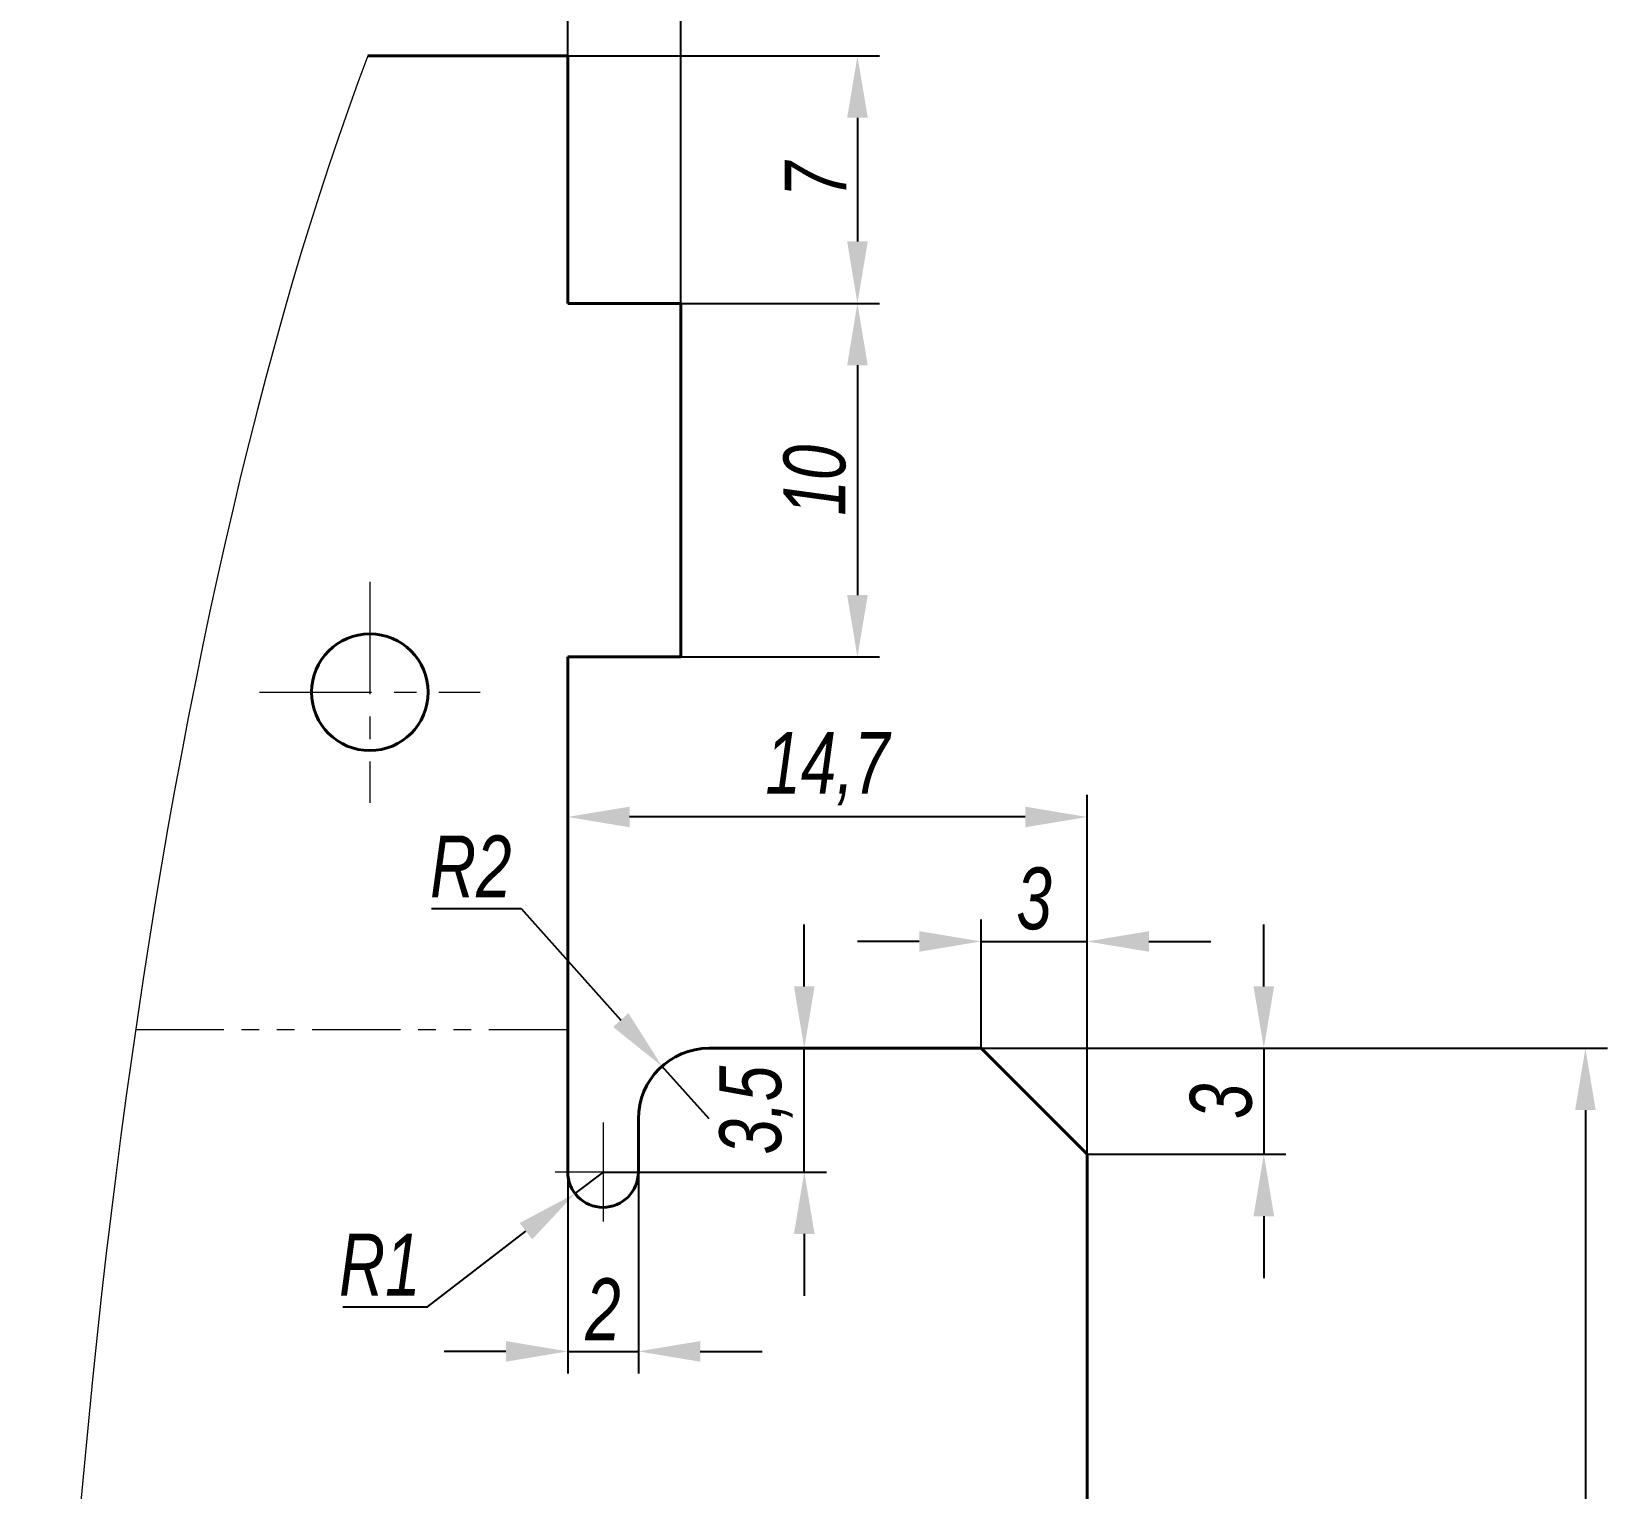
# Model space of a CAD drawing. Header units: millimetres. Extents: x 12064 to 35004, y -6103 to -2658.
# Drawn here: x 27187.7 to 27276.9, y -2902.1 to -2819.7 of the extents above; entities that cross this region are included whole.
import ezdxf

# ---------------------------------------------------------------- set-up
doc = ezdxf.new("R2010")
doc.units = ezdxf.units.MM
doc.linetypes.add('LT_03', pattern=[20.32, 12.7, -2.54, 2.54, -2.54])
doc.linetypes.add('LT_04', pattern=[20, 10, -2, 2, -2, 2, -2])
for name, color, linetype, lineweight in [('Layer_03', 5, 'LT_04', 13), ('Layer_04', 7, 'Continuous', 40), ('Layer_09', 1, 'Continuous', 15), ('Layer_10', 6, 'Continuous', 15), ('Layer_11', 1, 'LT_03', 15)]:
    doc.layers.add(name, color=color, linetype=linetype, lineweight=lineweight)
doc.styles.add('Style_01', font='ARIALNI.TTF', dxfattribs={"width": 0.9, "height": 3.5})
doc.dimstyles.new('DimStyle_02', dxfattribs={"dimtxt": 3.5, "dimasz": 3.5, "dimexe": 1.25, "dimexo": 0, "dimtad": 1, "dimdec": 1, "dimlfac": 0.5, "dimtxsty": 'Style_01', "dimcen": 2.5, "dimazin": 3, "dimtfac": 1, "dimtdec": 1, "dimtmove": 0, "dimatfit": 3})
doc.dimstyles.new('DimStyle_04', dxfattribs={"dimtxt": 3.5, "dimasz": 3.5, "dimexe": 1.25, "dimexo": 0, "dimtad": 1, "dimdec": 0, "dimlfac": 0.5, "dimtxsty": 'Style_01', "dimcen": -2.5, "dimazin": 3, "dimtfac": 1, "dimtdec": 0, "dimtmove": 0, "dimatfit": 3})

# ---------------------------------------------------------------- blocks, each defined once
blk = doc.blocks.new('*D3')
at = {"layer": 'Defpoints', "color": 0, "ltscale": 0.5, "transparency": 16777216}
for p in [(27224.441, -2811.069), (27218.041, -2821.069), (27224.441, -2835.069)]:
    blk.add_point(p, dxfattribs=at)
at = {"layer": 'Layer_09', "color": 0, "lineweight": -2, "ltscale": 0.5, "transparency": 16777216}
for p, q in [((27218.041, -2821.069), (27218.041, -2809.819)), ((27224.441, -2835.069), (27224.441, -2809.819)), ((27214.541, -2811.069), (27211.041, -2811.069)), ((27218.041, -2811.069), (27224.441, -2811.069)), ((27227.941, -2811.069), (27231.441, -2811.069))]:
    blk.add_line(p, q, dxfattribs=at)
at = {"layer": 'Layer_09', "color": 0, "ltscale": 0.5, "transparency": 16777216}
for points in [[(27214.541, -2810.485), (27214.541, -2811.652), (27218.041, -2811.069)], [(27227.941, -2810.485), (27227.941, -2811.652), (27224.441, -2811.069)]]:
    blk.add_solid(points, dxfattribs=at)
at = {"layer": 'Layer_09', "color": 0, "ltscale": 0.5, "transparency": 16777216, "insert": (27221.241, -2808.333), "char_height": 3.5, "attachment_point": 5, "style": 'Style_01'}
blk.add_mtext('3,2', dxfattribs=at)
blk = doc.blocks.new('*D4')
at = {"layer": 'Defpoints', "color": 0, "ltscale": 0.5, "transparency": 16777216}
for p in [(27224.441, -2835.069), (27224.441, -2855.069), (27234.441, -2855.069)]:
    blk.add_point(p, dxfattribs=at)
at = {"layer": 'Layer_09', "color": 0, "lineweight": -2, "ltscale": 0.5, "transparency": 16777216}
for p, q in [((27224.441, -2835.069), (27235.691, -2835.069)), ((27234.441, -2838.569), (27234.441, -2851.569)), ((27224.441, -2855.069), (27235.691, -2855.069))]:
    blk.add_line(p, q, dxfattribs=at)
at = {"layer": 'Layer_09', "color": 0, "ltscale": 0.5, "transparency": 16777216}
for points in [[(27233.858, -2838.569), (27235.025, -2838.569), (27234.441, -2835.069)], [(27233.858, -2851.569), (27235.025, -2851.569), (27234.441, -2855.069)]]:
    blk.add_solid(points, dxfattribs=at)
at = {"layer": 'Layer_09', "color": 0, "ltscale": 0.5, "transparency": 16777216, "insert": (27232.029, -2845.069), "char_height": 3.5, "attachment_point": 5, "rotation": 90, "style": 'Style_01'}
blk.add_mtext('10', dxfattribs=at)
blk = doc.blocks.new('*D10')
at = {"layer": 'Defpoints', "color": 0, "ltscale": 0.5, "transparency": 16777216}
for p in [(27247.441, -2871.164), (27241.441, -2877.206), (27247.441, -2883.206)]:
    blk.add_point(p, dxfattribs=at)
at = {"layer": 'Layer_09', "color": 0, "lineweight": -2, "ltscale": 0.5, "transparency": 16777216}
for p, q in [((27241.441, -2877.206), (27241.441, -2869.914)), ((27247.441, -2883.206), (27247.441, -2869.914)), ((27237.941, -2871.164), (27234.441, -2871.164)), ((27241.441, -2871.164), (27247.441, -2871.164)), ((27250.941, -2871.164), (27254.441, -2871.164))]:
    blk.add_line(p, q, dxfattribs=at)
at = {"layer": 'Layer_09', "color": 0, "ltscale": 0.5, "transparency": 16777216}
for points in [[(27237.941, -2870.581), (27237.941, -2871.747), (27241.441, -2871.164)], [(27250.941, -2870.581), (27250.941, -2871.747), (27247.441, -2871.164)]]:
    blk.add_solid(points, dxfattribs=at)
at = {"layer": 'Layer_09', "color": 0, "ltscale": 0.5, "transparency": 16777216, "insert": (27244.441, -2868.752), "char_height": 3.5, "attachment_point": 5, "style": 'Style_01'}
blk.add_mtext('3', dxfattribs=at)
blk = doc.blocks.new('*D11')
at = {"layer": 'Defpoints', "color": 0, "ltscale": 0.5, "transparency": 16777216}
for p in [(27241.441, -2877.206), (27247.441, -2883.206), (27257.441, -2883.206)]:
    blk.add_point(p, dxfattribs=at)
at = {"layer": 'Layer_09', "color": 0, "lineweight": -2, "ltscale": 0.5, "transparency": 16777216}
for p, q in [((27257.441, -2873.706), (27257.441, -2870.206)), ((27241.441, -2877.206), (27258.691, -2877.206)), ((27257.441, -2877.206), (27257.441, -2883.206)), ((27247.441, -2883.206), (27258.691, -2883.206)), ((27257.441, -2886.706), (27257.441, -2890.206))]:
    blk.add_line(p, q, dxfattribs=at)
at = {"layer": 'Layer_09', "color": 0, "ltscale": 0.5, "transparency": 16777216}
for points in [[(27256.858, -2873.706), (27258.025, -2873.706), (27257.441, -2877.206)], [(27256.858, -2886.706), (27258.025, -2886.706), (27257.441, -2883.206)]]:
    blk.add_solid(points, dxfattribs=at)
at = {"layer": 'Layer_09', "color": 0, "ltscale": 0.5, "transparency": 16777216, "insert": (27255.029, -2880.206), "char_height": 3.5, "attachment_point": 5, "rotation": 90, "style": 'Style_01'}
blk.add_mtext('3', dxfattribs=at)
blk = doc.blocks.new('*D12')
at = {"layer": 'Defpoints', "color": 0, "ltscale": 0.5, "transparency": 16777216}
for p in [(27241.441, -2877.206), (27249.641, -3093.343), (27275.641, -3093.343)]:
    blk.add_point(p, dxfattribs=at)
at = {"layer": 'Layer_09', "color": 0, "lineweight": -2, "ltscale": 0.5, "transparency": 16777216}
for p, q in [((27241.441, -2877.206), (27276.891, -2877.206)), ((27275.641, -2880.706), (27275.641, -3089.843)), ((27249.641, -3093.343), (27276.891, -3093.343))]:
    blk.add_line(p, q, dxfattribs=at)
at = {"layer": 'Layer_09', "color": 0, "ltscale": 0.5, "transparency": 16777216}
for points in [[(27275.058, -2880.706), (27276.225, -2880.706), (27275.641, -2877.206)], [(27275.058, -3089.843), (27276.225, -3089.843), (27275.641, -3093.343)]]:
    blk.add_solid(points, dxfattribs=at)
at = {"layer": 'Layer_09', "color": 0, "ltscale": 0.5, "transparency": 16777216, "insert": (27272.906, -2985.274), "char_height": 3.5, "attachment_point": 5, "rotation": 90, "style": 'Style_01'}
blk.add_mtext('108,1', dxfattribs=at)
blk = doc.blocks.new('*D13')
at = {"layer": 'Defpoints', "color": 0, "ltscale": 0.5, "transparency": 16777216}
for p in [(27218.041, -2881.206), (27222.041, -2881.206), (27222.041, -2894.353)]:
    blk.add_point(p, dxfattribs=at)
at = {"layer": 'Layer_09', "color": 0, "lineweight": -2, "ltscale": 0.5, "transparency": 16777216}
for p, q in [((27218.041, -2881.206), (27218.041, -2895.603)), ((27222.041, -2881.206), (27222.041, -2895.603)), ((27214.541, -2894.353), (27211.041, -2894.353)), ((27218.041, -2894.353), (27222.041, -2894.353)), ((27225.541, -2894.353), (27229.041, -2894.353))]:
    blk.add_line(p, q, dxfattribs=at)
at = {"layer": 'Layer_09', "color": 0, "ltscale": 0.5, "transparency": 16777216}
for points in [[(27214.541, -2893.769), (27214.541, -2894.936), (27218.041, -2894.353)], [(27225.541, -2893.769), (27225.541, -2894.936), (27222.041, -2894.353)]]:
    blk.add_solid(points, dxfattribs=at)
at = {"layer": 'Layer_09', "color": 0, "ltscale": 0.5, "transparency": 16777216, "insert": (27220.041, -2891.971), "char_height": 3.5, "attachment_point": 5, "style": 'Style_01'}
blk.add_mtext('2', dxfattribs=at)
blk = doc.blocks.new('*D14')
at = {"layer": 'Defpoints', "color": 0, "ltscale": 0.5, "transparency": 16777216}
for p in [(27218.041, -2864.122), (27218.041, -2876.143), (27247.441, -2883.206)]:
    blk.add_point(p, dxfattribs=at)
at = {"layer": 'Layer_09', "color": 0, "lineweight": -2, "ltscale": 0.5, "transparency": 16777216}
for p, q in [((27218.041, -2876.143), (27218.041, -2862.872)), ((27247.441, -2883.206), (27247.441, -2862.872)), ((27243.941, -2864.122), (27221.541, -2864.122))]:
    blk.add_line(p, q, dxfattribs=at)
at = {"layer": 'Layer_09', "color": 0, "ltscale": 0.5, "transparency": 16777216}
for points in [[(27221.541, -2863.539), (27221.541, -2864.705), (27218.041, -2864.122)], [(27243.941, -2863.539), (27243.941, -2864.705), (27247.441, -2864.122)]]:
    blk.add_solid(points, dxfattribs=at)
at = {"layer": 'Layer_09', "color": 0, "ltscale": 0.5, "transparency": 16777216, "insert": (27232.741, -2861.387), "char_height": 3.5, "attachment_point": 5, "style": 'Style_01'}
blk.add_mtext('14,7', dxfattribs=at)
blk = doc.blocks.new('*D15')
at = {"layer": 'Defpoints', "color": 0, "ltscale": 0.5, "transparency": 16777216}
for p in [(27226.041, -2877.206), (27231.432, -2877.206), (27220.041, -2884.206)]:
    blk.add_point(p, dxfattribs=at)
at = {"layer": 'Layer_09', "color": 0, "lineweight": -2, "ltscale": 0.5, "transparency": 16777216}
for p, q in [((27231.432, -2873.706), (27231.432, -2870.206)), ((27226.041, -2877.206), (27232.682, -2877.206)), ((27231.432, -2884.206), (27231.432, -2877.206)), ((27220.041, -2884.206), (27232.682, -2884.206)), ((27231.432, -2887.706), (27231.432, -2891.206))]:
    blk.add_line(p, q, dxfattribs=at)
at = {"layer": 'Layer_09', "color": 0, "ltscale": 0.5, "transparency": 16777216}
for points in [[(27230.849, -2873.706), (27232.016, -2873.706), (27231.432, -2877.206)], [(27230.849, -2887.706), (27232.016, -2887.706), (27231.432, -2884.206)]]:
    blk.add_solid(points, dxfattribs=at)
at = {"layer": 'Layer_09', "color": 0, "ltscale": 0.5, "transparency": 16777216, "insert": (27228.697, -2880.706), "char_height": 3.5, "attachment_point": 5, "rotation": 90, "style": 'Style_01'}
blk.add_mtext('3,5', dxfattribs=at)
blk = doc.blocks.new('*D2')
at = {"layer": 'Defpoints', "color": 0, "ltscale": 0.5, "transparency": 16777216}
for p in [(27220.041, -2884.206), (27218.455, -2885.424)]:
    blk.add_point(p, dxfattribs=at)
at = {"layer": 'Layer_09', "color": 0, "lineweight": -2, "ltscale": 0.5, "transparency": 16777216}
for p, q in [((27220.041, -2884.206), (27218.455, -2885.424)), ((27210.115, -2891.827), (27215.679, -2887.555)), ((27205.324, -2891.827), (27210.115, -2891.827))]:
    blk.add_line(p, q, dxfattribs=at)
at = {"layer": 'Layer_09', "color": 0, "ltscale": 0.5, "transparency": 16777216}
blk.add_solid([(27215.324, -2887.093), (27216.034, -2888.018), (27218.455, -2885.424)], dxfattribs=at)
at = {"layer": 'Layer_09', "color": 0, "ltscale": 0.5, "transparency": 16777216, "insert": (27207.407, -2889.445), "char_height": 3.5, "attachment_point": 5, "style": 'Style_01'}
blk.add_mtext('R1', dxfattribs=at)
blk = doc.blocks.new('*D16')
at = {"layer": 'Defpoints', "color": 0, "ltscale": 0.5, "transparency": 16777216}
for p in [(27218.041, -2821.069), (27218.041, -2835.069), (27234.441, -2835.069)]:
    blk.add_point(p, dxfattribs=at)
at = {"layer": 'Layer_09', "color": 0, "lineweight": -2, "ltscale": 0.5, "transparency": 16777216}
for p, q in [((27218.041, -2821.069), (27235.691, -2821.069)), ((27234.441, -2824.569), (27234.441, -2831.569)), ((27218.041, -2835.069), (27235.691, -2835.069))]:
    blk.add_line(p, q, dxfattribs=at)
at = {"layer": 'Layer_09', "color": 0, "ltscale": 0.5, "transparency": 16777216}
for points in [[(27233.858, -2824.569), (27235.025, -2824.569), (27234.441, -2821.069)], [(27233.858, -2831.569), (27235.025, -2831.569), (27234.441, -2835.069)]]:
    blk.add_solid(points, dxfattribs=at)
at = {"layer": 'Layer_09', "color": 0, "ltscale": 0.5, "transparency": 16777216, "insert": (27232.066, -2828.069), "char_height": 3.5, "attachment_point": 5, "rotation": 90, "style": 'Style_01'}
blk.add_mtext('7', dxfattribs=at)
blk = doc.blocks.new('*D47')
at = {"layer": 'Defpoints', "color": 0, "ltscale": 0.5, "transparency": 16777216}
for p in [(27223.377, -2878.222), (27226.041, -2881.206)]:
    blk.add_point(p, dxfattribs=at)
at = {"layer": 'Layer_09', "color": 0, "lineweight": -2, "ltscale": 0.5, "transparency": 16777216}
for p, q in [((27210.329, -2869.303), (27215.413, -2869.303)), ((27215.413, -2869.303), (27221.046, -2875.612)), ((27226.041, -2881.206), (27223.377, -2878.222))]:
    blk.add_line(p, q, dxfattribs=at)
at = {"layer": 'Layer_09', "color": 0, "ltscale": 0.5, "transparency": 16777216}
blk.add_solid([(27221.481, -2875.223), (27220.611, -2876), (27223.377, -2878.222)], dxfattribs=at)
at = {"layer": 'Layer_09', "color": 0, "ltscale": 0.5, "transparency": 16777216, "insert": (27212.558, -2866.921), "char_height": 3.5, "attachment_point": 5, "style": 'Style_01'}
blk.add_mtext('R2', dxfattribs=at)

msp = doc.modelspace()

# ---------------------------------------------------------------- linework, layer by layer
at = {"layer": 'Layer_03', "ltscale": 0.5}
msp.add_line((27193.586, -2876.143), (27218.041, -2876.143), dxfattribs=at)
at = {"layer": 'Layer_04'}
for p, q in [((27218.041, -2821.069), (27206.734, -2821.069)), ((27218.041, -2821.069), (27218.041, -2835.069)), ((27224.441, -2835.069), (27218.041, -2835.069)), ((27224.441, -2855.069), (27224.441, -2835.069)), ((27218.041, -2855.069), (27224.441, -2855.069)), ((27218.041, -2855.069), (27218.041, -2884.206)), ((27226.041, -2877.206), (27241.441, -2877.206)), ((27247.441, -2883.206), (27241.441, -2877.206)), ((27222.041, -2884.206), (27222.041, -2881.206)), ((27247.441, -2883.206), (27247.441, -2907.006))]:
    msp.add_line(p, q, dxfattribs=at)
msp.add_circle((27206.841, -2857.069), 3.3, dxfattribs=at)
for centre, radius, start, end in [((27226.041, -2881.206), 4, 90, 180), ((27220.041, -2884.206), 2, 180, 0)]:
    msp.add_arc(centre, radius, start, end, dxfattribs=at)
at = {"layer": 'Layer_10', "ltscale": 0.5}
msp.add_ellipse((27232.056, -2953.221), major_axis=(0, 162.091), ratio=0.269791, start_param=0.617557, end_param=2.61488, dxfattribs=at)
at = {"layer": 'Layer_11', "ltscale": 0.5}
for p, q in [((27206.841, -2850.822), (27206.841, -2863.316)), ((27200.594, -2857.069), (27213.088, -2857.069)), ((27220.041, -2881.409), (27220.041, -2887.014)), ((27222.26, -2884.206), (27217.33, -2884.206))]:
    msp.add_line(p, q, dxfattribs=at)

# ---------------------------------------------------------------- dimensions: what is measured, and where the dimension line sits
at = {"layer": 'Layer_09', "ltscale": 0.5}
for base, p1, p2, picture, middle in [((27224.441, -2811.069), (27218.041, -2821.069), (27224.441, -2835.069), '*D3', (27221.241, -2808.333)), ((27218.041, -2864.122), (27247.441, -2883.206), (27218.041, -2876.143), '*D14', (27232.741, -2861.387)), ((27247.441, -2871.164), (27241.441, -2877.206), (27247.441, -2883.206), '*D10', (27244.441, -2868.752)), ((27222.041, -2894.353), (27218.041, -2881.206), (27222.041, -2881.206), '*D13', (27220.041, -2891.971))]:
    dim = msp.add_linear_dim(base=base, p1=p1, p2=p2, dimstyle='DimStyle_02', dxfattribs=at)
    dim.commit()
    dim.dimension.update_dxf_attribs({"geometry": picture, "text_midpoint": middle})
for base, p1, p2, picture, middle in [((27234.441, -2835.069), (27218.041, -2821.069), (27218.041, -2835.069), '*D16', (27232.066, -2828.069)), ((27234.441, -2855.069), (27224.441, -2835.069), (27224.441, -2855.069), '*D4', (27232.029, -2845.069)), ((27231.432, -2877.206), (27220.041, -2884.206), (27226.041, -2877.206), '*D15', (27228.697, -2880.706)), ((27257.441, -2883.206), (27241.441, -2877.206), (27247.441, -2883.206), '*D11', (27255.029, -2880.206)), ((27275.641, -3093.343), (27241.441, -2877.206), (27249.641, -3093.343), '*D12', (27272.906, -2985.274))]:
    dim = msp.add_linear_dim(base=base, p1=p1, p2=p2, angle=90, dimstyle='DimStyle_02', dxfattribs=at)
    dim.commit()
    dim.dimension.update_dxf_attribs({"geometry": picture, "text_midpoint": middle})
dim = msp.add_radius_dim(center=(27226.041, -2881.206), mpoint=(27223.377, -2878.222), dimstyle='DimStyle_04', dxfattribs=at)
dim.commit()
dim.dimension.update_dxf_attribs({"geometry": '*D47', "text_midpoint": (27212.558, -2869.303), "dimtype": 164})
dim = msp.add_radius_dim(center=(27220.041, -2884.206), mpoint=(27218.455, -2885.424), dimstyle='DimStyle_04', dxfattribs=at)
dim.commit()
dim.dimension.update_dxf_attribs({"geometry": '*D2', "text_midpoint": (27207.407, -2889.445)})

doc.saveas('drawing.dxf')
